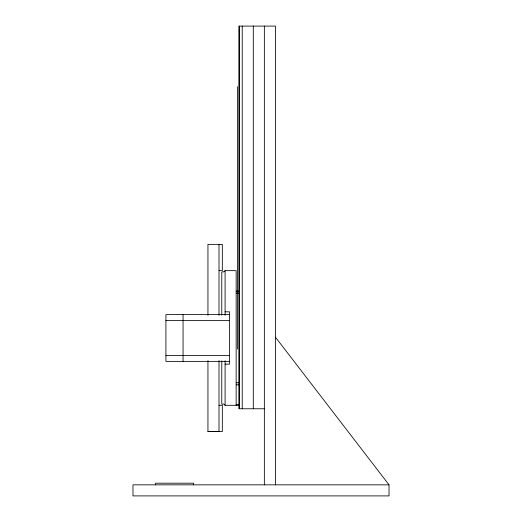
<?xml version="1.0" encoding="UTF-8"?>
<svg xmlns="http://www.w3.org/2000/svg" width="522" height="522" viewBox="0 0 522 522"><rect width="100%" height="100%" fill="white"/><g stroke="black" fill="none" stroke-linecap="round" stroke-linejoin="round"><path stroke-width="0.78" d="M236.153 405.313L236.153 270.657L225.093 270.657L223.71 272.04L223.292 271.629L221.772 272.04L221.772 315.19M207.945 360.565L207.945 431.609L219.005 431.609L219.005 360.565M219.005 270.657L222.326 270.657L222.326 244.368L207.945 244.368L207.945 315.412M236.153 291.139L239.259 291.139M236.153 293.214L239.259 293.214M225.093 311.83L229.517 311.83L229.517 364.141L225.093 364.141M229.517 314.596L165.918 314.596L165.918 361.381L229.517 361.381M165.918 320.443L229.517 320.443M165.918 355.528L229.517 355.528M236.153 382.763L239.259 382.763M236.153 384.838L239.259 384.838M236.153 404.348L239.468 404.348M219.005 405.313L222.326 405.313L222.326 431.609L207.945 431.609M221.772 360.78L221.772 403.93L222.189 404.348L223.71 403.93L225.093 405.313L239.311 405.313M264.354 408.772L238.913 408.772L238.913 26.1L275.414 26.1L275.414 484.84M389.021 484.84L132.98 484.84L132.98 495.9L389.021 495.9L389.021 484.84L275.414 337.14M264.354 26.1L264.354 484.84M253.294 26.1L253.294 408.772M242.234 26.1L242.234 408.772M239.33 26.1L239.33 408.772M237.588 86.659L237.588 88.061M237.588 88.603L237.588 92.016M237.588 92.557L237.588 93.96M237.588 94.502L237.588 97.908M237.588 98.449L237.588 99.859M237.588 100.4L237.588 103.806M237.588 104.348L237.588 105.757M237.588 106.299L237.588 109.705M237.588 110.246L237.588 111.649M237.588 112.191L237.588 115.603M237.588 116.145L237.588 117.548M237.588 118.089L237.588 121.495M237.588 122.037L237.588 123.446M237.588 123.988L237.588 127.394M237.588 127.936L237.588 129.345M237.588 129.887L237.588 133.293M237.588 133.834L237.588 135.237M237.588 135.779L237.588 139.191M237.588 139.733L237.588 141.136M237.588 141.677L237.588 145.083M237.588 145.625L237.588 147.034M237.588 147.576L237.588 150.982M237.588 151.524L237.588 152.933M237.588 153.475L237.588 156.881M237.588 157.422L237.588 158.832M237.588 159.373L237.588 162.779M237.588 163.321L237.588 164.724M237.588 165.265L237.588 168.678M237.588 169.219L237.588 170.622M237.588 171.164L237.588 174.57M237.588 175.111L237.588 176.521M237.588 177.062L237.588 180.468M237.588 181.01L237.588 182.419M237.588 182.961L237.588 186.367M237.588 186.909L237.588 188.311M237.588 188.853L237.588 192.266M237.588 192.807L237.588 194.21M237.588 194.752L237.588 198.158M237.588 198.699L237.588 200.109M237.588 200.65L237.588 204.056M237.588 204.598L237.588 206.007M237.588 206.549L237.588 209.955M237.588 210.496L237.588 211.899M237.588 212.441L237.588 215.854M237.588 216.395L237.588 217.798M237.588 218.34L237.588 221.746M237.588 222.287L237.588 223.697M237.588 224.238L237.588 227.644M237.588 228.186L237.588 229.595M237.588 230.137L237.588 233.543M237.588 234.084L237.588 235.487M237.588 236.035L237.588 239.441M237.588 239.983L237.588 241.386M237.588 241.927L237.588 245.34M237.588 245.882L237.588 247.284M237.588 247.826L237.588 251.232M237.588 251.774L237.588 253.183M237.588 253.725L237.588 257.131M237.588 257.672L237.588 259.082M237.588 259.623L237.588 263.029M237.588 263.571L237.588 264.974M237.588 265.515L237.588 268.928M237.588 269.469L237.588 270.872M237.588 271.414L237.588 274.82M237.588 275.362L237.588 276.771M237.588 277.312L237.588 280.719M237.588 281.26L237.588 282.67M237.588 283.211L237.588 286.617M237.588 287.159L237.588 288.562M237.588 289.103L237.588 292.516M237.588 293.057L237.588 294.46M237.588 295.002L237.588 298.408M237.588 298.949L237.588 300.359M237.588 300.9L237.588 304.306M237.588 304.848L237.588 306.257M237.588 306.799L237.588 310.205M237.588 310.747L237.588 312.149M237.588 312.691L237.588 316.104M237.588 316.645L237.588 318.048M237.588 318.59L237.588 322.002M237.588 322.544L237.588 323.947M237.588 324.488L237.588 327.894M237.588 328.436L237.588 329.845M237.588 330.387L237.588 333.793M237.588 334.334L237.588 335.744M237.588 336.285L237.588 339.692M237.588 340.233L237.588 341.636M237.588 342.178L237.588 345.59M237.588 346.132L237.588 347.535M237.588 348.07L237.588 349.087M225.093 270.657L225.093 315.275M225.093 360.702L225.093 405.313M219.005 244.368L219.005 315.412M193.616 484.84L193.616 483.196L155.595 483.196L155.595 484.84M183.065 314.596L183.065 361.381"/></g></svg>
